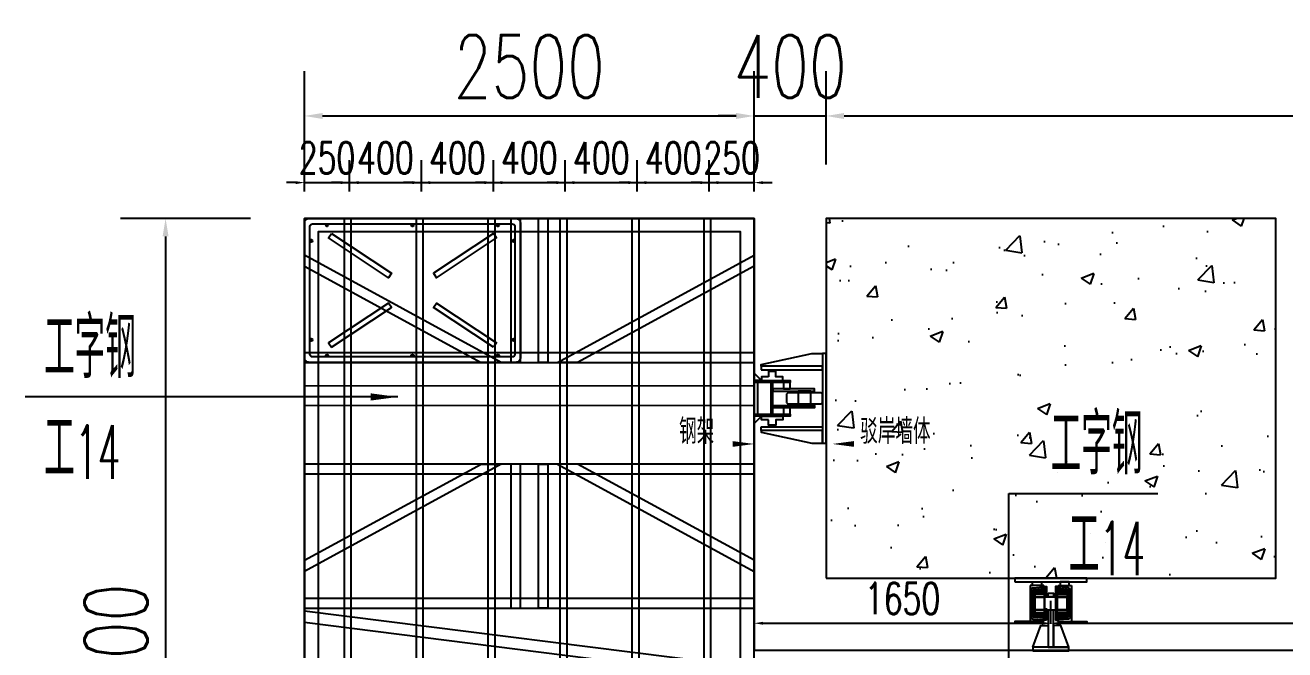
# Model space of a CAD drawing. Header units: millimetres. Extents: x -1443632 to -1307761, y 1430256 to 1527696.
# Drawn here: x -1332527 to -1325523, y 1501206 to 1504678 of the extents above; entities that cross this region are included whole.
import ezdxf

# ---------------------------------------------------------------- set-up
doc = ezdxf.new("R2010")
doc.units = ezdxf.units.MM
doc.header["$LTSCALE"] = 10
doc.layers.get('0').update_dxf_attribs({"linetype": 'CONTINUOUS'})
doc.layers.get('DEFPOINTS').update_dxf_attribs({"linetype": 'CONTINUOUS'})
for name, color, linetype in [('PUB_DIM', 3, 'CONTINUOUS'), ('PUB_TEXT', 7, 'CONTINUOUS'), ('W-FLOAT_BOWL浮筒', 253, 'CONTINUOUS'), ('W-PLASTIC_RAILINGS塑木栏杆', 6, 'CONTINUOUS'), ('W-STEEL_FRAME钢架', 3, 'CONTINUOUS'), ('W-STEEL_KEEL钢龙骨', 5, 'CONTINUOUS'), ('WALL', 9, 'CONTINUOUS'), ('景-通用-文字', 7, 'CONTINUOUS'), ('钢', 172, 'CONTINUOUS')]:
    doc.layers.add(name, color=color, linetype=linetype)
doc.styles.add('_TCH_DIM', font='SIMPLEX.shx', dxfattribs={"width": 0.7, "bigfont": 'GBCBIG.shx'})
doc.styles.get("Standard").update_dxf_attribs({"font": 'tssdeng.shx', "width": 0.7, "bigfont": 'hztxt.shx'})
doc.styles.add('STANDARD_T3', font='simplex.shx', dxfattribs={"width": 0.7, "bigfont": 'gbcbig.shx'})
doc.dimstyles.new('W&&100', dxfattribs={"dimtxt": 350, "dimasz": 100, "dimexe": 250, "dimexo": 300, "dimgap": 100, "dimtad": 1, "dimdec": 0, "dimzin": 0, "dimdsep": 46, "dimtxsty": 'STANDARD_T3', "dimcen": 0.09, "dimclrd": 1, "dimclre": 1, "dimclrt": 7, "dimazin": 2, "dimtfac": 1, "dimtdec": 0, "dimtix": 1, "dimtmove": 2, "dimatfit": 3, "dimfxl": 0, "dimtolj": 1, "dimtzin": 0, "dimarcsym": 0})
doc.dimstyles.new('W&&50', dxfattribs={"dimtxt": 175, "dimasz": 50, "dimexe": 125, "dimexo": 150, "dimgap": 50, "dimtad": 1, "dimdec": 0, "dimzin": 0, "dimdsep": 46, "dimtxsty": 'STANDARD_T3', "dimcen": 0.09, "dimclrd": 1, "dimclre": 1, "dimclrt": 7, "dimazin": 2, "dimtfac": 1, "dimtdec": 0, "dimtix": 1, "dimtmove": 2, "dimatfit": 3, "dimfxl": 0, "dimtolj": 1, "dimtzin": 0, "dimarcsym": 0})

# ---------------------------------------------------------------- blocks, each defined once
blk = doc.blocks.new('*D47')
at = {"layer": 'DEFPOINTS', "color": 0, "transparency": 16777216}
for p in [(-1330974.1, 1503603.7), (-1331746.9, 1498703.7), (-1330974.1, 1498703.7)]:
    blk.add_point(p, dxfattribs=at)
at = {"layer": 'W-STEEL_FRAME钢架', "color": 1, "lineweight": -2, "transparency": 16777216}
for p, q in [((-1331274.1, 1503603.7), (-1331996.9, 1503603.7)), ((-1331746.9, 1503503.7), (-1331746.9, 1498803.7)), ((-1331274.1, 1498703.7), (-1331996.9, 1498703.7))]:
    blk.add_line(p, q, dxfattribs=at)
at = {"layer": 'W-STEEL_FRAME钢架', "color": 1, "transparency": 16777216}
for points in [[(-1331763.6, 1503503.7), (-1331730.3, 1503503.7), (-1331746.9, 1503603.7)], [(-1331763.6, 1498803.7), (-1331730.3, 1498803.7), (-1331746.9, 1498703.7)]]:
    blk.add_solid(points, dxfattribs=at)
at = {"layer": 'W-STEEL_FRAME钢架', "color": 7, "transparency": 16777216, "insert": (-1332021.9, 1501153.7), "char_height": 350, "attachment_point": 5, "rotation": 90, "style": 'STANDARD_T3'}
blk.add_mtext('\\A1;4900', dxfattribs=at)
blk = doc.blocks.new('*D48')
at = {"layer": 'DEFPOINTS', "color": 0, "transparency": 16777216}
for p in [(-1328474.1, 1504173.2), (-1330974.1, 1503603.7), (-1328474.1, 1503603.7)]:
    blk.add_point(p, dxfattribs=at)
at = {"layer": 'W-STEEL_FRAME钢架', "color": 1, "lineweight": -2, "transparency": 16777216}
for p, q in [((-1330974.1, 1503903.7), (-1330974.1, 1504423.2)), ((-1328474.1, 1503903.7), (-1328474.1, 1504423.2)), ((-1330874.1, 1504173.2), (-1328574.1, 1504173.2))]:
    blk.add_line(p, q, dxfattribs=at)
at = {"layer": 'W-STEEL_FRAME钢架', "color": 1, "transparency": 16777216}
for points in [[(-1330874.1, 1504189.8), (-1330874.1, 1504156.5), (-1330974.1, 1504173.2)], [(-1328574.1, 1504189.8), (-1328574.1, 1504156.5), (-1328474.1, 1504173.2)]]:
    blk.add_solid(points, dxfattribs=at)
at = {"layer": 'W-STEEL_FRAME钢架', "color": 7, "transparency": 16777216, "insert": (-1329724.1, 1504448.2), "char_height": 350, "attachment_point": 5, "style": 'STANDARD_T3'}
blk.add_mtext('\\A1;2500', dxfattribs=at)
blk = doc.blocks.new('*D189')
at = {"layer": 'DEFPOINTS', "color": 0, "transparency": 16777216}
for p in [(-1328074.1, 1504173.2), (-1328474.1, 1503603.7), (-1328074.1, 1503603.7)]:
    blk.add_point(p, dxfattribs=at)
at = {"layer": 'W-STEEL_FRAME钢架', "color": 1, "lineweight": -2, "transparency": 16777216}
for p, q in [((-1328474.1, 1503903.7), (-1328474.1, 1504423.2)), ((-1328074.1, 1503903.7), (-1328074.1, 1504423.2)), ((-1328574.1, 1504173.2), (-1328674.1, 1504173.2)), ((-1328474.1, 1504173.2), (-1328074.1, 1504173.2)), ((-1327974.1, 1504173.2), (-1327874.1, 1504173.2))]:
    blk.add_line(p, q, dxfattribs=at)
at = {"layer": 'W-STEEL_FRAME钢架', "color": 1, "transparency": 16777216}
for points in [[(-1328574.1, 1504189.8), (-1328574.1, 1504156.5), (-1328474.1, 1504173.2)], [(-1327974.1, 1504189.8), (-1327974.1, 1504156.5), (-1328074.1, 1504173.2)]]:
    blk.add_solid(points, dxfattribs=at)
at = {"layer": 'W-STEEL_FRAME钢架', "color": 7, "transparency": 16777216, "insert": (-1328274.1, 1504448.2), "char_height": 350, "attachment_point": 5, "style": 'STANDARD_T3'}
blk.add_mtext('\\A1;400', dxfattribs=at)
blk = doc.blocks.new('*D190')
at = {"layer": 'DEFPOINTS', "color": 0, "transparency": 16777216}
for p in [(-1312074.1, 1504173.2), (-1328074.1, 1503603.7), (-1312074.1, 1503603.7)]:
    blk.add_point(p, dxfattribs=at)
at = {"layer": 'W-STEEL_FRAME钢架', "color": 1, "lineweight": -2, "transparency": 16777216}
for p, q in [((-1328074.1, 1503903.7), (-1328074.1, 1504423.2)), ((-1312074.1, 1503903.7), (-1312074.1, 1504423.2)), ((-1327974.1, 1504173.2), (-1312174.1, 1504173.2))]:
    blk.add_line(p, q, dxfattribs=at)
at = {"layer": 'W-STEEL_FRAME钢架', "color": 1, "transparency": 16777216}
for points in [[(-1327974.1, 1504189.8), (-1327974.1, 1504156.5), (-1328074.1, 1504173.2)], [(-1312174.1, 1504189.8), (-1312174.1, 1504156.5), (-1312074.1, 1504173.2)]]:
    blk.add_solid(points, dxfattribs=at)
at = {"layer": 'W-STEEL_FRAME钢架', "color": 7, "transparency": 16777216, "insert": (-1320074.1, 1504448.2), "char_height": 350, "attachment_point": 5, "style": 'STANDARD_T3'}
blk.add_mtext('\\A1;16000', dxfattribs=at)
blk = doc.blocks.new('*D191')
at = {"layer": 'DEFPOINTS', "color": 0, "transparency": 16777216}
for p in [(-1330724.1, 1503802.8), (-1330974.1, 1503603.7), (-1330724.1, 1503603.7)]:
    blk.add_point(p, dxfattribs=at)
at = {"layer": 'W-STEEL_KEEL钢龙骨', "color": 1, "lineweight": -2, "transparency": 16777216}
for p, q in [((-1330974.1, 1503753.7), (-1330974.1, 1503927.8)), ((-1330724.1, 1503753.7), (-1330724.1, 1503927.8)), ((-1331024.1, 1503802.8), (-1331074.1, 1503802.8)), ((-1330974.1, 1503802.8), (-1330724.1, 1503802.8)), ((-1330674.1, 1503802.8), (-1330624.1, 1503802.8))]:
    blk.add_line(p, q, dxfattribs=at)
at = {"layer": 'W-STEEL_KEEL钢龙骨', "color": 1, "transparency": 16777216}
for points in [[(-1331024.1, 1503811.1), (-1331024.1, 1503794.5), (-1330974.1, 1503802.8)], [(-1330674.1, 1503811.1), (-1330674.1, 1503794.5), (-1330724.1, 1503802.8)]]:
    blk.add_solid(points, dxfattribs=at)
at = {"layer": 'W-STEEL_KEEL钢龙骨', "color": 7, "transparency": 16777216, "insert": (-1330849.1, 1503940.3), "char_height": 175, "attachment_point": 5, "style": 'STANDARD_T3'}
blk.add_mtext('\\A1;250', dxfattribs=at)
blk = doc.blocks.new('*D53')
at = {"layer": 'DEFPOINTS', "color": 0, "transparency": 16777216}
for p in [(-1330324.1, 1503802.8), (-1330724.1, 1503603.7), (-1330324.1, 1503603.7)]:
    blk.add_point(p, dxfattribs=at)
at = {"layer": 'W-STEEL_KEEL钢龙骨', "color": 1, "lineweight": -2, "transparency": 16777216}
for p, q in [((-1330724.1, 1503753.7), (-1330724.1, 1503927.8)), ((-1330324.1, 1503753.7), (-1330324.1, 1503927.8)), ((-1330774.1, 1503802.8), (-1330824.1, 1503802.8)), ((-1330724.1, 1503802.8), (-1330324.1, 1503802.8)), ((-1330274.1, 1503802.8), (-1330224.1, 1503802.8))]:
    blk.add_line(p, q, dxfattribs=at)
at = {"layer": 'W-STEEL_KEEL钢龙骨', "color": 1, "transparency": 16777216}
for points in [[(-1330774.1, 1503811.1), (-1330774.1, 1503794.5), (-1330724.1, 1503802.8)], [(-1330274.1, 1503811.1), (-1330274.1, 1503794.5), (-1330324.1, 1503802.8)]]:
    blk.add_solid(points, dxfattribs=at)
at = {"layer": 'W-STEEL_KEEL钢龙骨', "color": 7, "transparency": 16777216, "insert": (-1330524.1, 1503940.3), "char_height": 175, "attachment_point": 5, "style": 'STANDARD_T3'}
blk.add_mtext('\\A1;400', dxfattribs=at)
blk = doc.blocks.new('*D54')
at = {"layer": 'DEFPOINTS', "color": 0, "transparency": 16777216}
for p in [(-1329924.1, 1503802.8), (-1330324.1, 1503603.7), (-1329924.1, 1503603.7)]:
    blk.add_point(p, dxfattribs=at)
at = {"layer": 'W-STEEL_KEEL钢龙骨', "color": 1, "lineweight": -2, "transparency": 16777216}
for p, q in [((-1330324.1, 1503753.7), (-1330324.1, 1503927.8)), ((-1329924.1, 1503753.7), (-1329924.1, 1503927.8)), ((-1330374.1, 1503802.8), (-1330424.1, 1503802.8)), ((-1330324.1, 1503802.8), (-1329924.1, 1503802.8)), ((-1329874.1, 1503802.8), (-1329824.1, 1503802.8))]:
    blk.add_line(p, q, dxfattribs=at)
at = {"layer": 'W-STEEL_KEEL钢龙骨', "color": 1, "transparency": 16777216}
for points in [[(-1330374.1, 1503811.1), (-1330374.1, 1503794.5), (-1330324.1, 1503802.8)], [(-1329874.1, 1503811.1), (-1329874.1, 1503794.5), (-1329924.1, 1503802.8)]]:
    blk.add_solid(points, dxfattribs=at)
at = {"layer": 'W-STEEL_KEEL钢龙骨', "color": 7, "transparency": 16777216, "insert": (-1330124.1, 1503940.3), "char_height": 175, "attachment_point": 5, "style": 'STANDARD_T3'}
blk.add_mtext('\\A1;400', dxfattribs=at)
blk = doc.blocks.new('*D55')
at = {"layer": 'DEFPOINTS', "color": 0, "transparency": 16777216}
for p in [(-1329524.1, 1503802.8), (-1329924.1, 1503603.7), (-1329524.1, 1503603.7)]:
    blk.add_point(p, dxfattribs=at)
at = {"layer": 'W-STEEL_KEEL钢龙骨', "color": 1, "lineweight": -2, "transparency": 16777216}
for p, q in [((-1329924.1, 1503753.7), (-1329924.1, 1503927.8)), ((-1329524.1, 1503753.7), (-1329524.1, 1503927.8)), ((-1329974.1, 1503802.8), (-1330024.1, 1503802.8)), ((-1329924.1, 1503802.8), (-1329524.1, 1503802.8)), ((-1329474.1, 1503802.8), (-1329424.1, 1503802.8))]:
    blk.add_line(p, q, dxfattribs=at)
at = {"layer": 'W-STEEL_KEEL钢龙骨', "color": 1, "transparency": 16777216}
for points in [[(-1329974.1, 1503811.1), (-1329974.1, 1503794.5), (-1329924.1, 1503802.8)], [(-1329474.1, 1503811.1), (-1329474.1, 1503794.5), (-1329524.1, 1503802.8)]]:
    blk.add_solid(points, dxfattribs=at)
at = {"layer": 'W-STEEL_KEEL钢龙骨', "color": 7, "transparency": 16777216, "insert": (-1329724.1, 1503940.3), "char_height": 175, "attachment_point": 5, "style": 'STANDARD_T3'}
blk.add_mtext('\\A1;400', dxfattribs=at)
blk = doc.blocks.new('*D56')
at = {"layer": 'DEFPOINTS', "color": 0, "transparency": 16777216}
for p in [(-1329124.1, 1503802.8), (-1329524.1, 1503603.7), (-1329124.1, 1503603.7)]:
    blk.add_point(p, dxfattribs=at)
at = {"layer": 'W-STEEL_KEEL钢龙骨', "color": 1, "lineweight": -2, "transparency": 16777216}
for p, q in [((-1329524.1, 1503753.7), (-1329524.1, 1503927.8)), ((-1329124.1, 1503753.7), (-1329124.1, 1503927.8)), ((-1329574.1, 1503802.8), (-1329624.1, 1503802.8)), ((-1329524.1, 1503802.8), (-1329124.1, 1503802.8)), ((-1329074.1, 1503802.8), (-1329024.1, 1503802.8))]:
    blk.add_line(p, q, dxfattribs=at)
at = {"layer": 'W-STEEL_KEEL钢龙骨', "color": 1, "transparency": 16777216}
for points in [[(-1329574.1, 1503811.1), (-1329574.1, 1503794.5), (-1329524.1, 1503802.8)], [(-1329074.1, 1503811.1), (-1329074.1, 1503794.5), (-1329124.1, 1503802.8)]]:
    blk.add_solid(points, dxfattribs=at)
at = {"layer": 'W-STEEL_KEEL钢龙骨', "color": 7, "transparency": 16777216, "insert": (-1329324.1, 1503940.3), "char_height": 175, "attachment_point": 5, "style": 'STANDARD_T3'}
blk.add_mtext('\\A1;400', dxfattribs=at)
blk = doc.blocks.new('*D57')
at = {"layer": 'DEFPOINTS', "color": 0, "transparency": 16777216}
for p in [(-1328724.1, 1503802.8), (-1329124.1, 1503603.7), (-1328724.1, 1503603.7)]:
    blk.add_point(p, dxfattribs=at)
at = {"layer": 'W-STEEL_KEEL钢龙骨', "color": 1, "lineweight": -2, "transparency": 16777216}
for p, q in [((-1329124.1, 1503753.7), (-1329124.1, 1503927.8)), ((-1328724.1, 1503753.7), (-1328724.1, 1503927.8)), ((-1329174.1, 1503802.8), (-1329224.1, 1503802.8)), ((-1329124.1, 1503802.8), (-1328724.1, 1503802.8)), ((-1328674.1, 1503802.8), (-1328624.1, 1503802.8))]:
    blk.add_line(p, q, dxfattribs=at)
at = {"layer": 'W-STEEL_KEEL钢龙骨', "color": 1, "transparency": 16777216}
for points in [[(-1329174.1, 1503811.1), (-1329174.1, 1503794.5), (-1329124.1, 1503802.8)], [(-1328674.1, 1503811.1), (-1328674.1, 1503794.5), (-1328724.1, 1503802.8)]]:
    blk.add_solid(points, dxfattribs=at)
at = {"layer": 'W-STEEL_KEEL钢龙骨', "color": 7, "transparency": 16777216, "insert": (-1328924.1, 1503940.3), "char_height": 175, "attachment_point": 5, "style": 'STANDARD_T3'}
blk.add_mtext('\\A1;400', dxfattribs=at)
blk = doc.blocks.new('*D192')
at = {"layer": 'DEFPOINTS', "color": 0, "transparency": 16777216}
for p in [(-1328474.1, 1503802.8), (-1328724.1, 1503603.7), (-1328474.1, 1503603.7)]:
    blk.add_point(p, dxfattribs=at)
at = {"layer": 'W-STEEL_KEEL钢龙骨', "color": 1, "lineweight": -2, "transparency": 16777216}
for p, q in [((-1328724.1, 1503753.7), (-1328724.1, 1503927.8)), ((-1328474.1, 1503753.7), (-1328474.1, 1503927.8)), ((-1328774.1, 1503802.8), (-1328824.1, 1503802.8)), ((-1328724.1, 1503802.8), (-1328474.1, 1503802.8)), ((-1328424.1, 1503802.8), (-1328374.1, 1503802.8))]:
    blk.add_line(p, q, dxfattribs=at)
at = {"layer": 'W-STEEL_KEEL钢龙骨', "color": 1, "transparency": 16777216}
for points in [[(-1328774.1, 1503811.1), (-1328774.1, 1503794.5), (-1328724.1, 1503802.8)], [(-1328424.1, 1503811.1), (-1328424.1, 1503794.5), (-1328474.1, 1503802.8)]]:
    blk.add_solid(points, dxfattribs=at)
at = {"layer": 'W-STEEL_KEEL钢龙骨', "color": 7, "transparency": 16777216, "insert": (-1328599.1, 1503940.3), "char_height": 175, "attachment_point": 5, "style": 'STANDARD_T3'}
blk.add_mtext('\\A1;250', dxfattribs=at)
blk = doc.blocks.new('1200fx')
at = {"layer": 'W-FLOAT_BOWL浮筒'}
for p, q in [((88, 363), (102, 363)), ((95, 370), (95, 356)), ((563, 363), (577, 363)), ((570, 370), (570, 356)), ((1038, 363), (1052, 363)), ((1045, 370), (1045, 356)), ((7, 282.1), (7, 268.1)), ((1133, 282), (1133, 268)), ((0, 275.1), (14, 275.1)), ((1140, 275), (1126, 275)), ((0, -274.9), (14, -274.9)), ((7, -267.9), (7, -281.9)), ((1140, -275), (1126, -275)), ((1133, -268), (1133, -282)), ((88, -363), (102, -363)), ((95, -370), (95, -356)), ((563, -363), (577, -363)), ((570, -370), (570, -356)), ((1038, -363), (1052, -363)), ((1045, -370), (1045, -356))]:
    blk.add_line(p, q, dxfattribs=at)
for points in [[(1145, 400, -0.414214), (1170, 375), (1170, -375, -0.414214), (1145, -400), (-5, -400, -0.414214), (-30, -375), (-30, 375, -0.414214), (-5, 400)], [(1140, 355), (1140, -355, -0.414214), (1125, -370), (15, -370, -0.414214), (0, -355), (0, 355, -0.414214), (15, 370), (1125, 370, -0.414214)]]:
    blk.add_lwpolyline(points, format="xyb", close=True, dxfattribs=at)
at = {"layer": 'W-FLOAT_BOWL浮筒', "ltscale": 100}
for points in [[(119.8, 316.3), (453.2, 95.4), (436.7, 70.3), (103.2, 291.3)], [(1020.2, 316.3), (686.8, 95.4), (703.3, 70.3), (1036.8, 291.3)], [(119.8, -316.3), (453.2, -95.4), (436.7, -70.3), (103.2, -291.3)], [(1020.2, -316.3), (686.8, -95.4), (703.3, -70.3), (1036.8, -291.3)]]:
    blk.add_lwpolyline(points, close=True, dxfattribs=at)
at = {"layer": 'W-FLOAT_BOWL浮筒'}
for centre in [(95, 363), (570, 363), (1045, 363), (7, 275.1), (1133, 275), (7, -274.9), (1133, -275), (95, -363), (570, -363), (1045, -363)]:
    blk.add_circle(centre, 7, dxfattribs=at)
blk = doc.blocks.new('*D247')
at = {"layer": 'DEFPOINTS', "color": 0, "transparency": 16777216}
for p in [(-1326824.1, 1501353.4), (-1328474.1, 1501203.7), (-1326824.1, 1501201)]:
    blk.add_point(p, dxfattribs=at)
at = {"layer": '景-通用-文字', "color": 1, "lineweight": -2, "transparency": 16777216}
for p, q in [((-1328474.1, 1501353.7), (-1328474.1, 1501478.4)), ((-1326824.1, 1501351), (-1326824.1, 1501478.4)), ((-1328424.1, 1501353.4), (-1326874.1, 1501353.4))]:
    blk.add_line(p, q, dxfattribs=at)
at = {"layer": '景-通用-文字', "color": 1, "transparency": 16777216}
for points in [[(-1328424.1, 1501361.8), (-1328424.1, 1501345.1), (-1328474.1, 1501353.4)], [(-1326874.1, 1501361.8), (-1326874.1, 1501345.1), (-1326824.1, 1501353.4)]]:
    blk.add_solid(points, dxfattribs=at)
at = {"layer": '景-通用-文字', "color": 7, "transparency": 16777216, "insert": (-1327649.1, 1501490.9), "char_height": 175, "attachment_point": 5, "style": 'STANDARD_T3'}
blk.add_mtext('\\A1;1650', dxfattribs=at)
blk = doc.blocks.new('*D259')
at = {"layer": 'DEFPOINTS', "color": 0, "transparency": 16777216}
for p in [(-1320074.1, 1501353.4), (-1326824.1, 1501208), (-1320074.1, 1501208)]:
    blk.add_point(p, dxfattribs=at)
at = {"layer": '景-通用-文字', "color": 1, "lineweight": -2, "transparency": 16777216}
for p, q in [((-1326824.1, 1501358), (-1326824.1, 1501478.4)), ((-1320074.1, 1501358), (-1320074.1, 1501478.4)), ((-1326774.1, 1501353.4), (-1320124.1, 1501353.4))]:
    blk.add_line(p, q, dxfattribs=at)
at = {"layer": '景-通用-文字', "color": 1, "transparency": 16777216}
for points in [[(-1326774.1, 1501361.8), (-1326774.1, 1501345.1), (-1326824.1, 1501353.4)], [(-1320124.1, 1501361.8), (-1320124.1, 1501345.1), (-1320074.1, 1501353.4)]]:
    blk.add_solid(points, dxfattribs=at)
at = {"layer": '景-通用-文字', "color": 7, "transparency": 16777216, "insert": (-1323449.1, 1501490.9), "char_height": 175, "attachment_point": 5, "style": 'STANDARD_T3'}
blk.add_mtext('\\A1;6750', dxfattribs=at)
blk = doc.blocks.new('轨道A')
at = {"layer": 'W-STEEL_KEEL钢龙骨'}
for points in [[(-360, -150), (-400, -150), (-400, -110), (-360, -150)], [(-360, -350), (-400, -350), (-400, -390), (-360, -350)]]:
    blk.add_lwpolyline(points, dxfattribs=at)
for points in [[(-320, -130), (-360, -130), (-360, -150), (-240, -150), (-240, -130), (-280, -130), (-280, -101), (-320, -101)], [(-400, -150), (-200, -150), (-200, -162), (-400, -162)], [(-400, -338), (-380, -338), (-380, -162), (-400, -162)], [(-308, -338), (-296, -338), (-296, -162), (-308, -162)], [(-400, -338), (-200, -338), (-200, -350), (-400, -350)], [(-320, -370), (-360, -370), (-360, -350), (-240, -350), (-240, -370), (-280, -370), (-280, -399), (-320, -399)]]:
    blk.add_lwpolyline(points, close=True, dxfattribs=at)
at = {"layer": '钢'}
for points in [[(-360.2, -71.5), (-360.2, -61.5), (-80, 0), (-20, 0), (-20, -71.5), (-360.2, -71.5)], [(-360.2, -428.5), (-360.2, -438.5), (-80, -500), (-20, -500), (-20, -428.5), (-360.2, -428.5)]]:
    blk.add_lwpolyline(points, dxfattribs=at)
for points in [[(-20, -500), (0, -500), (0, 0), (-20, 0)], [(-360.2, -91.5), (-20, -91.5), (-20, -71.5), (-360.2, -71.5)], [(-296, -210), (-65, -210), (-65, -198), (-296, -198)], [(-236, -198), (-200, -198), (-200, -162), (-236, -162)], [(-296, -290), (-65, -290), (-65, -302), (-296, -302)], [(-236, -338), (-200, -338), (-200, -302), (-236, -302)], [(-360.2, -408.5), (-20, -408.5), (-20, -428.5), (-360.2, -428.5)]]:
    blk.add_lwpolyline(points, close=True, dxfattribs=at)
at = {"layer": '钢', "color": 140}
for points in [[(-160, -210), (-80, -210), (-80, -215), (-160, -215)], [(-155, -290), (-85, -290), (-85, -210), (-155, -210)], [(-160, -290), (-80, -290), (-80, -285), (-160, -285)]]:
    blk.add_lwpolyline(points, close=True, dxfattribs=at)
blk.add_lwpolyline([(-210, -280), (-30, -280, 0.414214), (-20, -270), (-20, -230, 0.414214), (-30, -220), (-210, -220, 0.414214), (-220, -230), (-220, -270, 0.414214)], format="xyb", close=True, dxfattribs=at)
blk = doc.blocks.new('A$C142B241B')
at = {"layer": 'W-STEEL_FRAME钢架', "color": 4}
for p, q in [((0, 75), (0, 0)), ((0, 75), (2.7, 75)), ((13.3, 16.9), (8.2, 70)), ((186.7, 16.9), (191.8, 70)), ((200, 75), (197.3, 75)), ((200, 75), (200, 0)), ((0, 0), (200, 0)), ((24.3, 7), (175.7, 7))]:
    blk.add_line(p, q, dxfattribs=at)
for centre, radius, start, end in [((2.7, 69.5), 5.5, 5.71059, 90), ((197.3, 69.5), 5.5, 90, 174.28941), ((24.3, 18), 11, 185.71059, 270), ((175.7, 18), 11, 270, 354.28941)]:
    blk.add_arc(centre, radius, start, end, dxfattribs=at)
blk = doc.blocks.new('轨道B')
at = {"layer": 'WALL'}
h = blk.add_hatch(dxfattribs=at)
h.set_pattern_fill('ANSI32', color=256)
h.set_pattern_definition([(45, (-1570299.9226, -2415300.194), (-3.3675960454, 3.3675960454), []), (45, (-1570297.6776, -2415300.194), (-3.3675960454, 3.3675960454), [])])
edge = h.paths.add_edge_path()
edge.add_line((-25, -46.5), (-39.7, -46.5))
edge.add_line((-39.7, -46.5), (-39.7, -57.6))
edge.add_line((-39.7, -57.6), (-92, -62.4))
edge.add_arc((-91, -72.4), 10, 95.71059, 180)
edge.add_line((-101, -72.4), (-101, -207.6))
edge.add_arc((-91, -207.6), 10, 180, 264.321)
edge.add_line((-92, -217.6), (-39.7, -222.8))
edge.add_line((-39.7, -222.8), (-39.7, -233.9))
edge.add_line((-39.7, -233.9), (-25, -233.9))
edge.add_line((-25, -233.9), (-25, -190.1))
edge.add_line((-25, -190.1), (-32.3, -190.1))
edge.add_line((-32.3, -190.1), (-32.3, -192.1))
edge.add_line((-32.3, -192.1), (-35, -192.1))
edge.add_line((-35, -192.1), (-35, -190.1))
edge.add_line((-35, -190.1), (-89.9, -190.1))
edge.add_line((-89.9, -190.1), (-89.9, -178.9))
edge.add_line((-89.9, -178.9), (-92.6, -178.9))
edge.add_line((-92.6, -178.9), (-92.6, -174.9))
edge.add_line((-92.6, -174.9), (-97, -174.9))
edge.add_line((-97, -174.9), (-99, -172.9))
edge.add_line((-99, -172.9), (-99, -106.9))
edge.add_line((-99, -106.9), (-97, -104.9))
edge.add_line((-97, -104.9), (-92.6, -104.9))
edge.add_line((-92.6, -104.9), (-92.6, -100.9))
edge.add_line((-92.6, -100.9), (-89.9, -100.9))
edge.add_line((-89.9, -100.9), (-89.9, -90))
edge.add_line((-89.9, -90), (-35, -90))
edge.add_line((-35, -90), (-35, -88))
edge.add_line((-35, -88), (-32.3, -88))
edge.add_line((-32.3, -88), (-32.4, -90))
edge.add_line((-32.4, -90), (-25, -90))
edge.add_line((-25, -90), (-25, -46.5))
h = blk.add_hatch(dxfattribs=at)
h.set_pattern_fill('ANSI32', color=256, angle=90)
h.set_pattern_definition([(135, (-1570299.9226, -2415300.194), (-3.3675960454, -3.3675960454), []), (135, (-1570299.9226, -2415297.949), (-3.3675960454, -3.3675960454), [])])
edge = h.paths.add_edge_path()
edge.add_line((91.8, -62.4), (39.7, -57.6))
edge.add_line((39.7, -57.6), (39.7, -46.5))
edge.add_line((39.7, -46.5), (25, -46.5))
edge.add_line((25, -46.5), (25, -90))
edge.add_line((25, -90), (32.3, -90))
edge.add_line((32.3, -90), (32.3, -88))
edge.add_line((32.3, -88), (35, -88))
edge.add_line((35, -88), (35, -90))
edge.add_line((35, -90), (89.9, -90))
edge.add_line((89.9, -90), (89.9, -100.9))
edge.add_line((89.9, -100.9), (92.6, -100.9))
edge.add_line((92.6, -100.9), (92.6, -104.9))
edge.add_line((92.6, -104.9), (97, -104.9))
edge.add_line((97, -104.9), (99, -106.9))
edge.add_line((99, -106.9), (99, -172.9))
edge.add_line((99, -172.9), (97, -174.9))
edge.add_line((97, -174.9), (92.6, -174.9))
edge.add_line((92.6, -174.9), (92.6, -178.9))
edge.add_line((92.6, -178.9), (89.9, -178.9))
edge.add_line((89.9, -178.9), (89.9, -190.1))
edge.add_line((89.9, -190.1), (35, -190.1))
edge.add_line((35, -190.1), (35, -192.1))
edge.add_line((35, -192.1), (32.3, -192.1))
edge.add_line((32.3, -192.1), (32.3, -190.1))
edge.add_line((32.3, -190.1), (25, -190.1))
edge.add_line((25, -190.1), (25, -233.9))
edge.add_line((25, -233.9), (39.7, -233.9))
edge.add_line((39.7, -233.9), (39.7, -222.8))
edge.add_line((39.7, -222.8), (92, -217.6))
edge.add_arc((91, -207.6), 10, 275.71059, 360)
edge.add_line((101, -207.6), (101, -72.4))
edge.add_arc((91, -72.4), 10, 0, 85.17973)
at = {"layer": 'W-STEEL_KEEL钢龙骨'}
blk.add_line((25, -46.5), (25, -233.9), dxfattribs=at)
at = {"layer": '钢'}
for points in [[(-200, -20), (200, -20), (200, 0), (-200, 0)], [(-52.5, -40), (-102.5, -40), (-102.5, -20), (-52.5, -20)], [(52.5, -40), (102.5, -40), (102.5, -20), (52.5, -20)], [(-200, -250), (-42, -250), (-42, -240), (-200, -240)], [(200, -250), (42, -250), (42, -240), (200, -240)], [(-100, -402.8), (100, -402.8), (100, -382.8), (-100, -382.8)]]:
    blk.add_lwpolyline(points, close=True, dxfattribs=at)
at = {"layer": '钢', "color": 140}
for points in [[(-25, -233.9), (-39.7, -233.9), (-39.7, -222.8), (-92, -217.6, -0.385314), (-101, -207.6), (-101, -72.4, -0.385314), (-92, -62.4), (-39.7, -57.6), (-39.7, -46.5), (-25, -46.5), (-25, -46.5), (-25, -95), (-35, -95), (-35, -170), (-25, -170)], [(25, -233.9), (39.7, -233.9), (39.7, -222.8), (92, -217.6, 0.385314), (101, -207.6), (101, -72.4, 0.385314), (92, -62.4), (39.7, -57.6), (39.7, -46.5), (25, -46.5), (25, -46.5), (25, -90), (35, -90), (35, -177.6), (25, -177.6)]]:
    blk.add_lwpolyline(points, format="xyb", close=True, dxfattribs=at)
for points in [[(-97, -174.9), (-97, -104.9), (-99, -106.9), (-99, -172.9), (-97, -174.9)], [(97, -174.9), (97, -104.9), (99, -106.9), (99, -172.9), (97, -174.9)]]:
    blk.add_lwpolyline(points, dxfattribs=at)
for points in [[(-92.6, -104.9), (-97, -104.9), (-97, -174.9), (-92.6, -174.9)], [(-89.9, -100.9), (-92.6, -100.9), (-92.6, -106.9), (-89.9, -106.9)], [(-89.9, -106.9), (-92.6, -106.9), (-92.6, -172.9), (-89.9, -172.9)], [(-35, -90), (-89.9, -90), (-89.9, -104.9), (-35, -104.9)], [(-35, -104.9), (-89.9, -104.9), (-89.9, -174.9), (-35, -174.9)], [(-35, -88), (-32.3, -88), (-32.3, -102.5), (-35, -102.5)], [(-32.3, -88), (-35, -88), (-35, -92.9), (-32.3, -92.9)], [(-32.3, -92.9), (-35, -92.9), (-35, -102.5), (-32.3, -102.5)], [(-35, -99.4), (-32.3, -99.4), (-32.3, -102.5), (-35, -102.5)], [(-35, -102.5), (35, -102.5), (35, -177.6), (-35, -177.6)], [(-32.3, -90), (-25, -90), (-25, -102.5), (-32.3, -102.5)], [(-25, -90), (-32.3, -90), (-32.3, -102.5), (-25, -102.5)], [(-15, -82.6), (15, -82.6), (15, -102.6), (-15, -102.6)], [(25, -90), (32.3, -90), (32.3, -102.5), (25, -102.5)], [(32.3, -88), (35, -88), (35, -92.9), (32.3, -92.9)], [(32.3, -92.9), (35, -92.9), (35, -102.5), (32.3, -102.5)], [(35, -90), (89.9, -90), (89.9, -104.9), (35, -104.9)], [(35, -104.9), (89.9, -104.9), (89.9, -174.9), (35, -174.9)], [(89.9, -100.9), (92.6, -100.9), (92.6, -106.9), (89.9, -106.9)], [(89.9, -106.9), (92.6, -106.9), (92.6, -172.9), (89.9, -172.9)], [(92.6, -104.9), (97, -104.9), (97, -174.9), (92.6, -174.9)], [(-89.9, -172.9), (-92.6, -172.9), (-92.6, -178.9), (-89.9, -178.9)], [(-35, -174.9), (-89.9, -174.9), (-89.9, -190.1), (-35, -190.1)], [(-35, -180.7), (-32.3, -180.7), (-32.3, -177.6), (-35, -177.6)], [(-35, -180.7), (-32.3, -180.7), (-32.3, -192.1), (-35, -192.1)], [(-32.3, -186.9), (-35, -186.9), (-35, -192.1), (-32.3, -192.1)], [(-32.3, -190.1), (-25, -190.1), (-25, -177.6), (-32.3, -177.6)], [(-25, -190.1), (-32.3, -190.1), (-32.3, -177.6), (-25, -177.6)], [(-15, -382.8), (15, -382.8), (15, -177.6), (-15, -177.6)], [(25, -190.1), (32.3, -190.1), (32.3, -177.6), (25, -177.6)], [(32.3, -186.9), (35, -186.9), (35, -192.1), (32.3, -192.1)], [(35, -174.9), (89.9, -174.9), (89.9, -190.1), (35, -190.1)], [(89.9, -172.9), (92.6, -172.9), (92.6, -178.9), (89.9, -178.9)]]:
    blk.add_lwpolyline(points, close=True, dxfattribs=at)
at = {"layer": '钢'}
for points in [[(-15, -262.8), (-15, -382.8), (-100, -382.8), (-55, -262.8), (-15, -262.8)], [(15, -262.8), (15, -382.8), (100, -382.8), (55, -262.8), (15, -262.8)]]:
    blk.add_lwpolyline(points, dxfattribs=at)
at = {"layer": '钢', "rotation": 270}
blk.add_blockref('A$C142B241B', (-115, -40), dxfattribs=at)
at = {"layer": '钢', "xscale": -1, "rotation": 90}
blk.add_blockref('A$C142B241B', (115, -40), dxfattribs=at)

msp = doc.modelspace()

# ---------------------------------------------------------------- hatches: boundary and pattern name
at = {"layer": 'WALL'}
h = msp.add_hatch(dxfattribs=at)
h.set_pattern_fill('混凝土', color=256, scale=100)
h.set_pattern_definition([(50, (-2915349.5, -897061.6), (717.26018, -62.75213), [75, -825]), (355, (-2915349.5, -897061.6), (-138.75133, 752.19213), [60, -660]), (100.4514, (-2915289.7, -897066.84), (578.50938, 689.43954), [63.74019, -701.14211]), (46.1842, (-2915349.5, -896861.6), (1067.24105, -165.51901), [112.5, -1237.5]), (96.6356, (-2915260.5, -896875.4), (934.6627, 974.11787), [95.6103, -1051.713]), (351.1842, (-2915349.5, -896861.6), (934.66195, 974.1186), [90, -990]), (21, (-2915249.5, -896911.6), (596.90705, -402.61889), [75, -825]), (326, (-2915249.5, -896911.6), (243.31533, 725.15005), [60, -660]), (71.4514, (-2915199.74, -896945.2), (840.22263, 322.5305), [63.74019, -701.14211]), (37.5, (-2915349.48, -897061.61), (12.159855, 332.893854), [0, -652, 0, -670, 0, -662.5]), (7.5, (-2915349.48, -897061.6), (263.069537, 394.41171), [0, -382, 0, -637, 0, -252.5]), (327.5, (-2915572.48, -897061.61), (533.822436, -22.554872), [0, -250, 0, -780, 0, -1035]), (317.5, (-2915672.5, -897061.6), (583.18617, 100.10498), [0, -325, 0, -518, 0, -735])])
h.paths.add_polyline_path([(-1325574.1, 1501603.7), (-1325574.1, 1503603.7), (-1328074.1, 1503603.7), (-1328074.1, 1501603.7)])

# ---------------------------------------------------------------- linework, layer by layer
at = {"layer": 'PUB_DIM'}
for p, q in [((-1332364.3, 1502611.4), (-1332527.5, 1502611.4)), ((-1330455.6, 1502611.4), (-1332364.3, 1502611.4))]:
    msp.add_line(p, q, dxfattribs=at)
msp.add_lwpolyline([(-1330455.6, 1502611.4, 0, 40, 0), (-1330605.6, 1502611.4, 0, 0, 0)], format="xyseb", dxfattribs=at)
at = {"layer": 'W-STEEL_FRAME钢架', "color": 4}
msp.add_lwpolyline([(-1330974.1, 1503603.7), (-1328474.1, 1503603.7), (-1328474.1, 1501203.7), (-1311674.1, 1501203.7), (-1311674.1, 1503603.7), (-1309174.1, 1503603.7), (-1309174.1, 1498703.7), (-1330974.1, 1498703.7), (-1330974.1, 1503603.7)], dxfattribs=at)
for points in [[(-1330974.1, 1498703.7), (-1328474.1, 1498703.7), (-1328474.1, 1503603.7), (-1330974.1, 1503603.7)], [(-1330899.1, 1498778.7), (-1328549.1, 1498778.7), (-1328549.1, 1503528.7), (-1330899.1, 1503528.7)]]:
    msp.add_lwpolyline(points, close=True, dxfattribs=at)
at = {"layer": 'W-STEEL_FRAME钢架'}
for points in [[(-1329827.1, 1502803.7), (-1329774.1, 1502803.7), (-1329774.1, 1503603.7), (-1329827.1, 1503603.7)], [(-1329621.1, 1502803.7), (-1329674.1, 1502803.7), (-1329674.1, 1503603.7), (-1329621.1, 1503603.7)], [(-1330974.1, 1502803.7), (-1328474.1, 1502803.7), (-1328474.1, 1502856.7), (-1330974.1, 1502856.7)], [(-1330974.1, 1502184.1), (-1328474.1, 1502184.1), (-1328474.1, 1502237.1), (-1330974.1, 1502237.1)], [(-1329827.1, 1501437.1), (-1329774.1, 1501437.1), (-1329774.1, 1502237.1), (-1329827.1, 1502237.1)], [(-1329621.1, 1501437.1), (-1329674.1, 1501437.1), (-1329674.1, 1502237.1), (-1329621.1, 1502237.1)], [(-1330974.1, 1501437.1), (-1328474.1, 1501437.1), (-1328474.1, 1501490.1), (-1330974.1, 1501490.1)], [(-1330974.1, 1501360.1), (-1328474.1, 1501043.4), (-1328474.1, 1501104.8), (-1330974.1, 1501421)]]:
    msp.add_lwpolyline(points, close=True, dxfattribs=at)
at = {"layer": 'W-STEEL_FRAME钢架', "color": 6}
for points in [[(-1329991.7, 1502803.7), (-1329880.8, 1502803.7), (-1330974.1, 1503399), (-1330974.1, 1503337.6)], [(-1329456.5, 1502803.7), (-1329567.5, 1502803.7), (-1328474.1, 1503399), (-1328474.1, 1503337.6)], [(-1329991.7, 1502237.1), (-1329880.8, 1502237.1), (-1330974.1, 1501641.8), (-1330974.1, 1501703.2)], [(-1329456.5, 1502237.1), (-1329567.5, 1502237.1), (-1328474.1, 1501641.8), (-1328474.1, 1501703.2)]]:
    msp.add_lwpolyline(points, close=True, dxfattribs=at)
at = {"layer": 'W-STEEL_FRAME钢架'}
for points in [[(-1328891.4, 1502350, 0, 0, 0), (-1328869, 1502350, 0, 0, 0), (-1328474.1, 1502350, 0, 32, 0), (-1328594.1, 1502350, 0, 0, 0)], [(-1327621.6, 1502350, 0, 0, 0), (-1327643.9, 1502350, 0, 0, 0), (-1328038.8, 1502350, 0, 32, 0), (-1327918.8, 1502350, 0, 0, 0)]]:
    msp.add_lwpolyline(points, format="xyseb", dxfattribs=at)
at = {"layer": 'W-STEEL_KEEL钢龙骨'}
for points in [[(-1330754.1, 1498703.7), (-1330714.1, 1498703.7), (-1330714.1, 1503603.7), (-1330754.1, 1503603.7)], [(-1330354.1, 1498703.7), (-1330314.1, 1498703.7), (-1330314.1, 1503603.7), (-1330354.1, 1503603.7)], [(-1329954.1, 1500870.4), (-1329914.1, 1500870.4), (-1329914.1, 1503603.7), (-1329954.1, 1503603.7)], [(-1329554.1, 1500870.4), (-1329514.1, 1500870.4), (-1329514.1, 1503603.7), (-1329554.1, 1503603.7)], [(-1329154.1, 1500870.4), (-1329114.1, 1500870.4), (-1329114.1, 1503603.7), (-1329154.1, 1503603.7)], [(-1328754.1, 1500870.4), (-1328714.1, 1500870.4), (-1328714.1, 1503603.7), (-1328754.1, 1503603.7)]]:
    msp.add_lwpolyline(points, close=True, dxfattribs=at)
at = {"layer": 'W-STEEL_KEEL钢龙骨', "color": 1, "const_width": 10}
msp.add_lwpolyline([(-1330974.1, 1502563.7), (-1328474.1, 1502563.7), (-1328474.1, 1502673.7), (-1330974.1, 1502673.7)], close=True, dxfattribs=at)
at = {"layer": 'WALL'}
msp.add_lwpolyline([(-1328074.1, 1501603.7), (-1325574.1, 1501603.7), (-1325574.1, 1503603.7), (-1328074.1, 1503603.7)], close=True, dxfattribs=at)
at = {"layer": '景-通用-文字', "color": 3}
for p, q in [((-1327057.6, 1500673.7), (-1327057.6, 1502075.4)), ((-1327057.6, 1502075.4), (-1326230, 1502075.4))]:
    msp.add_line(p, q, dxfattribs=at)

# ---------------------------------------------------------------- block references
for name, p in [('轨道A', (-1328074.1, 1502853.7)), ('轨道B', (-1326824.1, 1501603.7))]:
    msp.add_blockref(name, p)
at = {"layer": 'W-PLASTIC_RAILINGS塑木栏杆'}
msp.add_blockref('1200fx', (-1330944.1, 1503203.7), dxfattribs=at)

# ---------------------------------------------------------------- texts
at = {"layer": 'PUB_TEXT', "color": 7, "style": '_TCH_DIM'}
for s, height, width, p in [('工字钢', 337.59, 0.7, (-1332422.5, 1502716.4)), ('工字钢', 337.59, 0.7, (-1326825, 1502180.4)), ('工', 337.6, 0.7, (-1332422.5, 1502156.4)), ('14', 297.5, 0.494118, (-1332250.5, 1502156.4)), ('工', 337.6, 0.7, (-1326724, 1501620.4)), ('14', 297.5, 0.494118, (-1326552, 1501620.4))]:
    msp.add_text(s, height=height, dxfattribs=dict(at, width=width)).set_placement(p)
at = {"layer": 'W-STEEL_FRAME钢架', "width": 0.7}
for s, p in [('钢架', (-1328891.4, 1502350)), ('驳岸墙体', (-1327884.7, 1502350))]:
    msp.add_text(s, height=140, dxfattribs=at).set_placement(p)

# ---------------------------------------------------------------- dimensions: what is measured, and where the dimension line sits
at = {"layer": 'W-STEEL_FRAME钢架'}
for base, p1, p2, picture, middle in [((-1328474.1, 1504173.2), (-1330974.1, 1503603.7), (-1328474.1, 1503603.7), '*D48', (-1329724.1, 1504448.2)), ((-1328074.1, 1504173.2), (-1328474.1, 1503603.7), (-1328074.1, 1503603.7), '*D189', (-1328274.1, 1504448.2)), ((-1312074.1, 1504173.2), (-1328074.1, 1503603.7), (-1312074.1, 1503603.7), '*D190', (-1320074.1, 1504448.2))]:
    dim = msp.add_linear_dim(base=base, p1=p1, p2=p2, dimstyle='W&&100', dxfattribs=at)
    dim.commit()
    dim.dimension.update_dxf_attribs({"geometry": picture, "text_midpoint": middle})
dim = msp.add_linear_dim(base=(-1331746.9, 1498703.7), p1=(-1330974.1, 1503603.7), p2=(-1330974.1, 1498703.7), angle=90, dimstyle='W&&100', dxfattribs=at)
dim.commit()
dim.dimension.update_dxf_attribs({"geometry": '*D47', "text_midpoint": (-1332021.9, 1501153.7)})
at = {"layer": 'W-STEEL_KEEL钢龙骨'}
for base, p1, p2, picture, middle in [((-1330724.1, 1503802.8), (-1330974.1, 1503603.7), (-1330724.1, 1503603.7), '*D191', (-1330849.1, 1503940.3)), ((-1330324.1, 1503802.8), (-1330724.1, 1503603.7), (-1330324.1, 1503603.7), '*D53', (-1330524.1, 1503940.3)), ((-1329924.1, 1503802.8), (-1330324.1, 1503603.7), (-1329924.1, 1503603.7), '*D54', (-1330124.1, 1503940.3)), ((-1329524.1, 1503802.8), (-1329924.1, 1503603.7), (-1329524.1, 1503603.7), '*D55', (-1329724.1, 1503940.3)), ((-1329124.1, 1503802.8), (-1329524.1, 1503603.7), (-1329124.1, 1503603.7), '*D56', (-1329324.1, 1503940.3)), ((-1328724.1, 1503802.8), (-1329124.1, 1503603.7), (-1328724.1, 1503603.7), '*D57', (-1328924.1, 1503940.3)), ((-1328474.1, 1503802.8), (-1328724.1, 1503603.7), (-1328474.1, 1503603.7), '*D192', (-1328599.1, 1503940.3))]:
    dim = msp.add_linear_dim(base=base, p1=p1, p2=p2, dimstyle='W&&50', dxfattribs=at)
    dim.commit()
    dim.dimension.update_dxf_attribs({"geometry": picture, "text_midpoint": middle})
at = {"layer": '景-通用-文字'}
for base, p1, p2, picture, middle in [((-1326824.1, 1501353.4), (-1328474.1, 1501203.7), (-1326824.1, 1501201), '*D247', (-1327649.1, 1501490.9)), ((-1320074.1, 1501353.4), (-1326824.1, 1501208), (-1320074.1, 1501208), '*D259', (-1323449.1, 1501490.9))]:
    dim = msp.add_linear_dim(base=base, p1=p1, p2=p2, dimstyle='W&&50', dxfattribs=at)
    dim.commit()
    dim.dimension.update_dxf_attribs({"geometry": picture, "text_midpoint": middle})

doc.saveas('drawing.dxf')
